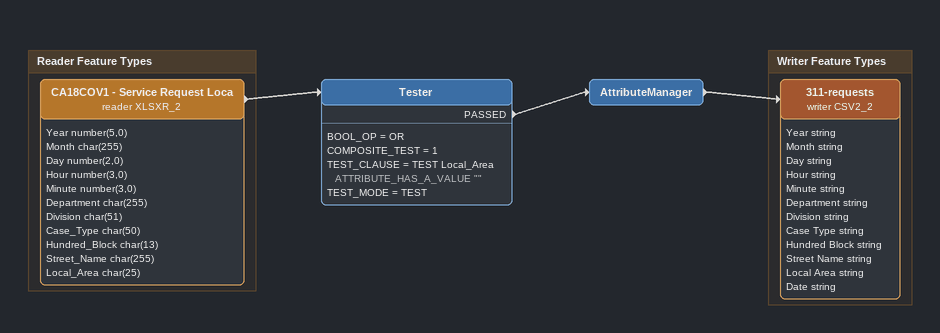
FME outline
Tester
    BOOL_OP = OR
    COMPOSITE_TEST = 1
    TEST_CLAUSE = TEST Local_Area ATTRIBUTE_HAS_A_VALUE ""
    TEST_MODE = TEST
    PASSED -> AttributeManager
AttributeManager
    -> 311-requests (writer CSV2_2)

Bookmark: Reader Feature Types
CA18COV1 - Service Request Loca (reader XLSXR_2)
    attributes: Year number(5,0), Month char(255), Day number(2,0), Hour number(3,0), Minute number(3,0), Department char(255), Division char(51), Case_Type char(50), Hundred_Block char(13), Street_Name char(255), Local_Area char(25)
    -> Tester

Bookmark: Writer Feature Types
311-requests (writer CSV2_2)
    attributes: Year string, Month string, Day string, Hour string, Minute string, Department string, Division string, Case Type string, Hundred Block string, Street Name string, Local Area string, Date string
